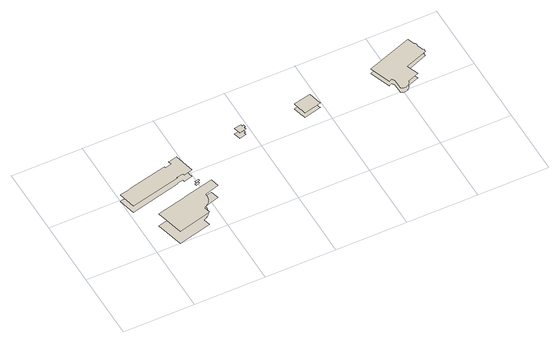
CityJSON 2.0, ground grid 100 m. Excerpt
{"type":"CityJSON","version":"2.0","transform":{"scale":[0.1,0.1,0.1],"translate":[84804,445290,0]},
"CityObjects":{
"building1":{"type":"Building","attributes":{"yearOfConstruction":"1988-01-01Z","measuredHeight":22.23,"storeysAboveGround":7},"geometry":[{"type":"MultiSurface","lod":"1.2","boundaries":[[[0,1,2,3,4,5,6,7,8,9,10,11,12,13,14,15,16,17,18,19,20,21,22,23,24,25,26,27,28,29,30,31,32,33,34,35,36,37,38,39,40,41,42,43,44,45,46,47,48,49,50,51,52,53,54,55,56,57,58,59,60,61,62,63,64,65,66,67,68,69,70,71,72,73,74,75,76,77,78,79,80,81,82,83,84,85,86,87,88,89,90,91,92,93,94,95,96,97,98,99,100,101,102,103,104,105,106,107,108,109,110]],[[111,112,113,114,115,116,117,118,119,120,121,122,123,124,125,126,127,128,129,130,131,132,133,134,135,136,137,138,139,140,141,142,143,144,145,146,147,148,149,150,151,152,153,154,155,156,157,158,159,160,161,162,163,164,165,166,167,168,169,170,171,172,173,174,175,176,177,178,179,180,181,182,183,184,185,186,187,188,189,190,191,192,193,194,195,196,197,198,199,200,201,202,203,204,205,206,207,208,209,210,211,212,213,214,215,216,217,218,219,220,221]]]}]},
"building2":{"type":"Building","attributes":{"yearOfConstruction":"1984-01-01Z","measuredHeight":11.59,"storeysAboveGround":3},"geometry":[{"type":"MultiSurface","lod":"1.2","boundaries":[[[222,223,224,225,226,227,228,229,230,231,232,233,234,235,236]],[[237,238,239,240,241,242,243,244,245,246,247,248,249,250,251]]]}]},
"building3":{"type":"Building","attributes":{"yearOfConstruction":"1950-01-01Z","measuredHeight":4.44,"storeysAboveGround":1},"geometry":[{"type":"MultiSurface","lod":"1.2","boundaries":[[[252,253,254,255]],[[256,257,258,259]]]}]},
"building4":{"type":"Building","attributes":{"yearOfConstruction":"1660-01-01Z","measuredHeight":10.06,"storeysAboveGround":3},"geometry":[{"type":"MultiSurface","lod":"1.2","boundaries":[[[260,261,262,263,264,265,266,267,268,269]],[[270,271,272,273,274,275,276,277,278,279]]]}]},
"building5":{"type":"Building","attributes":{"yearOfConstruction":"1680-01-01Z","measuredHeight":8.76,"storeysAboveGround":2},"geometry":[{"type":"MultiSurface","lod":"1.2","boundaries":[[[280,281,282,283,284,285,286,287,288,289,290,291]],[[292,293,294,295,296,297,298,299,300,301,302,303]]]}]},
"building6":{"type":"Building","attributes":{"yearOfConstruction":"1967-01-01Z","measuredHeight":8.08,"storeysAboveGround":2},"geometry":[{"type":"MultiSurface","lod":"1.2","boundaries":[[[304,305,306,307,308,309,310,311,312,313,314,315,316,317,318,319,320,321,322,323,324,325,326,327,328,329,330,331,332,333,334,335,336,337,338,339,340,341,342,343,344,345,346,347,348,349,350,351,352,353,354,355,356,357,358,359,360,361,362,363,364,365,366,367,368,369,370,371,372,373,374,375,376,377,378,379,380,381,382,383,384,385,386,387,388,389,390,391,392,393,394,395,396,397,398,399,400,401,402,403,404,405,406,407,408,409,410,411,412,413,414,415,416,417,418,419,420,421,422,423,424,425,426,427,428,429,430,431,432,433,434,435,436,437,438,439]],[[440,441,442,443,444,445,446,447,448,449,450,451,452,453,454,455,456,457,458,459,460,461,462,463,464,465,466,467,468,469,470,471,472,473,474,475,476,477,478,479,480,481,482,483,484,485,486,487,488,489,490,491,492,493,494,495,496,497,498,499,500,501,502,503,504,505,506,507,508,509,510,511,512,513,514,515,516,517,518,519,520,521,522,523,524,525,526,527,528,529,530,531,532,533,534,535,536,537,538,539,540,541,542,543,544,545,546,547,548,549,550,551,552,553,554,555,556,557,558,559,560,561,562,563,564,565,566,567,568,569,570,571,572,573,574,575]]]}]}
},
"vertices":[
[656,490,0],[235,390,0],[330,0,0],[804,120,0],[778,220,0],[780,220,0],[781,220,0],[783,220,0],[785,220,0],[787,220,0],[788,220,0],[790,220,0],[792,230,0],[794,230,0],[795,230,0],[797,230,0],[799,230,0],[800,230,0],[802,230,0],[804,230,0],[805,230,0],[807,230,0],[809,230,0],[810,230,0],[812,230,0],[814,230,0],[815,240,0],[817,240,0],[818,240,0],[820,240,0],[822,240,0],[823,240,0],[825,240,0],[826,240,0],[828,240,0],[829,240,0],[831,250,0],[832,250,0],[834,250,0],[835,250,0],[837,250,0],[838,250,0],[840,250,0],[841,250,0],[842,250,0],[844,260,0],[845,260,0],[847,260,0],[848,260,0],[849,260,0],[851,260,0],[852,260,0],[853,260,0],[855,270,0],[856,270,0],[857,270,0],[858,270,0],[860,270,0],[861,270,0],[862,270,0],[863,270,0],[864,280,0],[865,280,0],[867,280,0],[868,280,0],[869,280,0],[870,280,0],[871,280,0],[872,290,0],[873,290,0],[874,290,0],[875,290,0],[876,290,0],[877,290,0],[878,300,0],[879,300,0],[880,300,0],[881,300,0],[882,300,0],[883,300,0],[884,310,0],[885,310,0],[886,310,0],[887,310,0],[888,310,0],[889,320,0],[890,320,0],[891,320,0],[892,330,0],[893,330,0],[894,330,0],[895,330,0],[895,340,0],[896,340,0],[897,340,0],[898,340,0],[898,350,0],[899,350,0],[900,360,0],[901,360,0],[901,370,0],[902,380,0],[901,390,0],[901,400,0],[900,400,0],[900,410,0],[899,410,0],[898,410,0],[1109,470,0],[1078,590,0],[655,490,0],[656,490,222],[235,390,222],[330,0,222],[804,120,222],[778,220,222],[780,220,222],[781,220,222],[783,220,222],[785,220,222],[787,220,222],[788,220,222],[790,220,222],[792,230,222],[794,230,222],[795,230,222],[797,230,222],[799,230,222],[800,230,222],[802,230,222],[804,230,222],[805,230,222],[807,230,222],[809,230,222],[810,230,222],[812,230,222],[814,230,222],[815,240,222],[817,240,222],[818,240,222],[820,240,222],[822,240,222],[823,240,222],[825,240,222],[826,240,222],[828,240,222],[829,240,222],[831,250,222],[832,250,222],[834,250,222],[835,250,222],[837,250,222],[838,250,222],[840,250,222],[841,250,222],[842,250,222],[844,260,222],[845,260,222],[847,260,222],[848,260,222],[849,260,222],[851,260,222],[852,260,222],[853,260,222],[855,270,222],[856,270,222],[857,270,222],[858,270,222],[860,270,222],[861,270,222],[862,270,222],[863,270,222],[864,280,222],[865,280,222],[867,280,222],[868,280,222],[869,280,222],[870,280,222],[871,280,222],[872,290,222],[873,290,222],[874,290,222],[875,290,222],[876,290,222],[877,290,222],[878,300,222],[879,300,222],[880,300,222],[881,300,222],[882,300,222],[883,300,222],[884,310,222],[885,310,222],[886,310,222],[887,310,222],[888,310,222],[889,320,222],[890,320,222],[891,320,222],[892,330,222],[893,330,222],[894,330,222],[895,330,222],[895,340,222],[896,340,222],[897,340,222],[898,340,222],[898,350,222],[899,350,222],[900,360,222],[901,360,222],[901,370,222],[902,380,222],[901,390,222],[901,400,222],[900,400,222],[900,410,222],[899,410,222],[898,410,222],[1109,470,222],[1078,590,222],[655,490,222],
[808,1150,0],[712,1130,0],[707,1150,0],[162,1020,0],[133,1010,0],[2,980,0],[60,740,0],[764,910,0],[762,920,0],[858,940,0],[865,910,0],[990,940,0],[920,1230,0],[800,1200,0],[796,1200,0],[808,1150,116],[712,1130,116],[707,1150,116],[162,1020,116],[133,1010,116],[2,980,116],[60,740,116],[764,910,116],[762,920,116],[858,940,116],[865,910,116],[990,940,116],[920,1230,116],[800,1200,116],[796,1200,116],
[964,780,0],[1022,800,0],[1017,820,0],[958,810,0],[964,780,44],[1022,800,44],[1017,820,44],[958,810,44],
[1929,1290,0],[1928,1290,0],[1920,1330,0],[1919,1330,0],[1898,1320,0],[1891,1350,0],[1794,1330,0],[1817,1230,0],[1914,1260,0],[1907,1290,0],[1929,1290,101],[1928,1290,101],[1920,1330,101],[1919,1330,101],[1898,1320,101],[1891,1350,101],[1794,1330,101],[1817,1230,101],[1914,1260,101],[1907,1290,101],
[2684,1240,0],[2690,1220,0],[2696,1190,0],[2703,1170,0],[2948,1230,0],[2946,1240,0],[2945,1240,0],[2900,1420,0],[2654,1360,0],[2679,1260,0],[2680,1260,0],[2685,1240,0],[2684,1240,88],[2690,1220,88],[2696,1190,88],[2703,1170,88],[2948,1230,88],[2946,1240,88],[2945,1240,88],[2900,1420,88],[2654,1360,88],[2679,1260,88],[2680,1260,88],[2685,1240,88],
[3884,1160,0],[3885,1160,0],[3926,1180,0],[3952,1140,0],[3957,1000,0],[3959,1000,0],[3960,1000,0],[3961,1000,0],[3962,990,0],[3963,990,0],[3964,990,0],[3966,990,0],[3967,990,0],[3968,990,0],[3969,990,0],[3970,990,0],[3972,990,0],[3973,990,0],[3974,990,0],[3975,990,0],[3977,990,0],[3978,990,0],[3979,990,0],[3981,990,0],[3982,990,0],[3983,990,0],[3985,990,0],[3986,980,0],[3987,980,0],[3989,980,0],[3990,980,0],[3991,980,0],[3992,980,0],[3994,980,0],[3995,980,0],[3997,980,0],[3998,980,0],[3999,980,0],[4001,980,0],[4002,980,0],[4003,980,0],[4005,980,0],[4006,980,0],[4007,980,0],[4009,980,0],[4010,980,0],[4011,980,0],[4013,980,0],[4014,980,0],[4016,980,0],[4017,980,0],[4018,980,0],[4020,980,0],[4021,980,0],[4022,980,0],[4024,980,0],[4025,980,0],[4026,980,0],[4028,980,0],[4029,980,0],[4030,980,0],[4032,980,0],[4033,990,0],[4034,990,0],[4036,990,0],[4037,990,0],[4038,990,0],[4039,990,0],[4041,990,0],[4042,990,0],[4043,990,0],[4045,990,0],[4046,990,0],[4047,990,0],[4048,990,0],[4050,990,0],[4051,990,0],[4052,990,0],[4053,990,0],[4054,990,0],[4056,990,0],[4057,1000,0],[4058,1000,0],[4059,1000,0],[4060,1000,0],[4061,1000,0],[4062,1000,0],[4064,1000,0],[4065,1000,0],[4066,1000,0],[4067,1000,0],[4068,1000,0],[4069,1000,0],[4070,1000,0],[4071,1010,0],[4072,1010,0],[4073,1010,0],[4074,1010,0],[4075,1010,0],[4076,1010,0],[4077,1010,0],[4078,1010,0],[4079,1010,0],[4080,1020,0],[4081,1020,0],[4082,1020,0],[4083,1020,0],[4084,1020,0],[4085,1020,0],[4086,1020,0],[4087,1020,0],[4087,1030,0],[4088,1030,0],[4089,1030,0],[4090,1030,0],[4091,1030,0],[4092,1030,0],[4093,1040,0],[4094,1040,0],[4095,1040,0],[4096,1040,0],[4097,1050,0],[4098,1050,0],[4262,1110,0],[4200,1280,0],[4524,1400,0],[4514,1430,0],[4525,1430,0],[4520,1440,0],[4509,1440,0],[4471,1540,0],[4481,1550,0],[4467,1580,0],[4457,1580,0],[4420,1680,0],[3779,1450,0],[3884,1160,81],[3885,1160,81],[3926,1180,81],[3952,1140,81],[3957,1000,81],[3959,1000,81],[3960,1000,81],[3961,1000,81],[3962,990,81],[3963,990,81],[3964,990,81],[3966,990,81],[3967,990,81],[3968,990,81],[3969,990,81],[3970,990,81],[3972,990,81],[3973,990,81],[3974,990,81],[3975,990,81],[3977,990,81],[3978,990,81],[3979,990,81],[3981,990,81],[3982,990,81],[3983,990,81],[3985,990,81],[3986,980,81],[3987,980,81],[3989,980,81],[3990,980,81],[3991,980,81],[3992,980,81],[3994,980,81],[3995,980,81],[3997,980,81],[3998,980,81],[3999,980,81],[4001,980,81],[4002,980,81],[4003,980,81],[4005,980,81],[4006,980,81],[4007,980,81],[4009,980,81],[4010,980,81],[4011,980,81],[4013,980,81],[4014,980,81],[4016,980,81],[4017,980,81],[4018,980,81],[4020,980,81],[4021,980,81],[4022,980,81],[4024,980,81],[4025,980,81],[4026,980,81],[4028,980,81],[4029,980,81],[4030,980,81],[4032,980,81],[4033,990,81],[4034,990,81],[4036,990,81],[4037,990,81],[4038,990,81],[4039,990,81],[4041,990,81],[4042,990,81],[4043,990,81],[4045,990,81],[4046,990,81],[4047,990,81],[4048,990,81],[4050,990,81],[4051,990,81],[4052,990,81],[4053,990,81],[4054,990,81],[4056,990,81],[4057,1000,81],[4058,1000,81],[4059,1000,81],[4060,1000,81],[4061,1000,81],[4062,1000,81],[4064,1000,81],[4065,1000,81],[4066,1000,81],[4067,1000,81],[4068,1000,81],[4069,1000,81],[4070,1000,81],[4071,1010,81],[4072,1010,81],[4073,1010,81],[4074,1010,81],[4075,1010,81],[4076,1010,81],[4077,1010,81],[4078,1010,81],[4079,1010,81],[4080,1020,81],[4081,1020,81],[4082,1020,81],[4083,1020,81],[4084,1020,81],[4085,1020,81],[4086,1020,81],[4087,1020,81],[4087,1030,81],[4088,1030,81],[4089,1030,81],[4090,1030,81],[4091,1030,81],[4092,1030,81],[4093,1040,81],[4094,1040,81],[4095,1040,81],[4096,1040,81],[4097,1050,81],[4098,1050,81],[4262,1110,81],[4200,1280,81],[4524,1400,81],[4514,1430,81],[4525,1430,81],[4520,1440,81],[4509,1440,81],[4471,1540,81],[4481,1550,81],[4467,1580,81],[4457,1580,81],[4420,1680,81],[3779,1450,81]
]}
